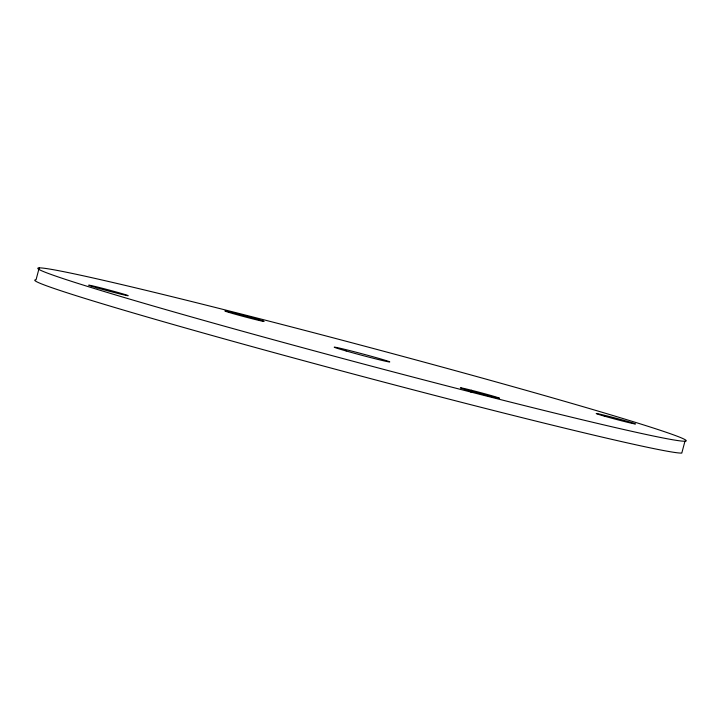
<?xml version="1.0" encoding="UTF-8"?>
<svg xmlns="http://www.w3.org/2000/svg" width="721" height="721" viewBox="0 0 721 721"><rect width="100%" height="100%" fill="white"/><g stroke="black" fill="none" stroke-linecap="round" stroke-linejoin="round"><path stroke-width="1.08" d="M39.204 267.915L36.05 279.775A335.427 8.778 14.9 0 0 330.11 367.818A335.427 8.778 14.9 0 0 681.796 453.085L684.95 441.225A335.427 8.778 14.9 0 0 225.592 310.039A335.427 8.778 14.9 0 0 175.69 312.445A335.427 8.778 14.9 0 0 684.95 441.225M470.957 392.242L471.48 390.268A20.494 0.541 14.9 0 1 499.554 398.28A20.494 0.541 14.9 0 1 468.434 390.412A20.494 0.541 14.9 0 1 471.48 390.268M604.333 416.134A20.494 0.541 14.9 0 0 635.453 424.002A20.494 0.541 14.9 0 0 607.388 415.99A20.494 0.541 14.9 0 0 604.333 416.134M232.946 313.581A20.494 0.541 14.9 0 0 264.066 321.449A20.494 0.541 14.9 0 0 235.992 313.437A20.494 0.541 14.9 0 0 232.946 313.581M346.161 350.974A28.642 0.748 14.9 0 0 389.655 361.969A28.642 0.748 14.9 0 0 350.424 350.767A28.642 0.748 14.9 0 0 346.161 350.974M97.038 287.859A20.494 0.541 14.9 0 0 128.158 295.727A20.494 0.541 14.9 0 0 100.093 287.706A20.494 0.541 14.9 0 0 97.038 287.859"/></g></svg>
